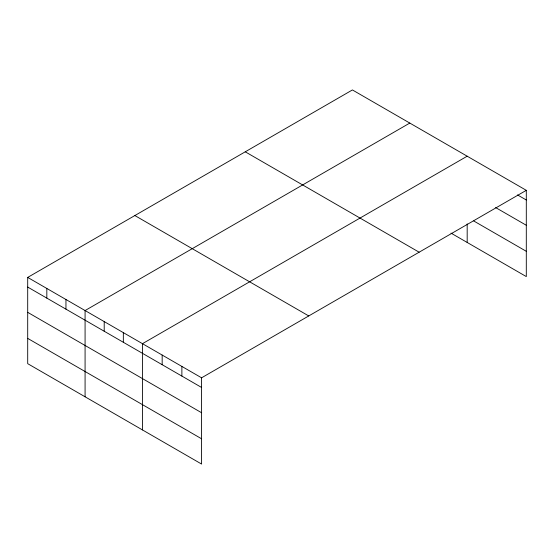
<?xml version="1.0" encoding="UTF-8"?>
<svg xmlns="http://www.w3.org/2000/svg" width="554" height="554" viewBox="0 0 554 554"><rect width="100%" height="100%" fill="white"/><g stroke="black" fill="none" stroke-linecap="round" stroke-linejoin="round"><path stroke-width="0.83" d="M27.7 277.416L201.587 377.807L201.587 464.058L27.7 363.666L27.7 277.416L352.413 89.942L526.3 190.334L526.3 276.584L450.991 233.109M409.794 123.071L85.081 310.545L85.081 396.796M467.181 156.2L142.468 343.674L142.468 429.925M201.587 377.807L526.3 190.334M517.54 194.932L526.3 199.987M495.643 207.57L526.3 225.263M473.746 220.97L526.3 251.308M245.256 151.81L419.143 252.202M134.857 215.548L308.744 315.939M27.7 287.069L201.587 387.461M27.7 312.345L201.587 412.737M27.7 338.39L201.587 438.782M467.181 223.913L467.181 242.451M181.878 366.429L181.878 376.083M162.17 355.052L162.17 364.705M123.341 332.629L123.341 342.282M104.207 321.59L104.207 331.237M65.954 299.499L65.954 309.153M46.827 288.461L46.827 298.107"/></g></svg>
